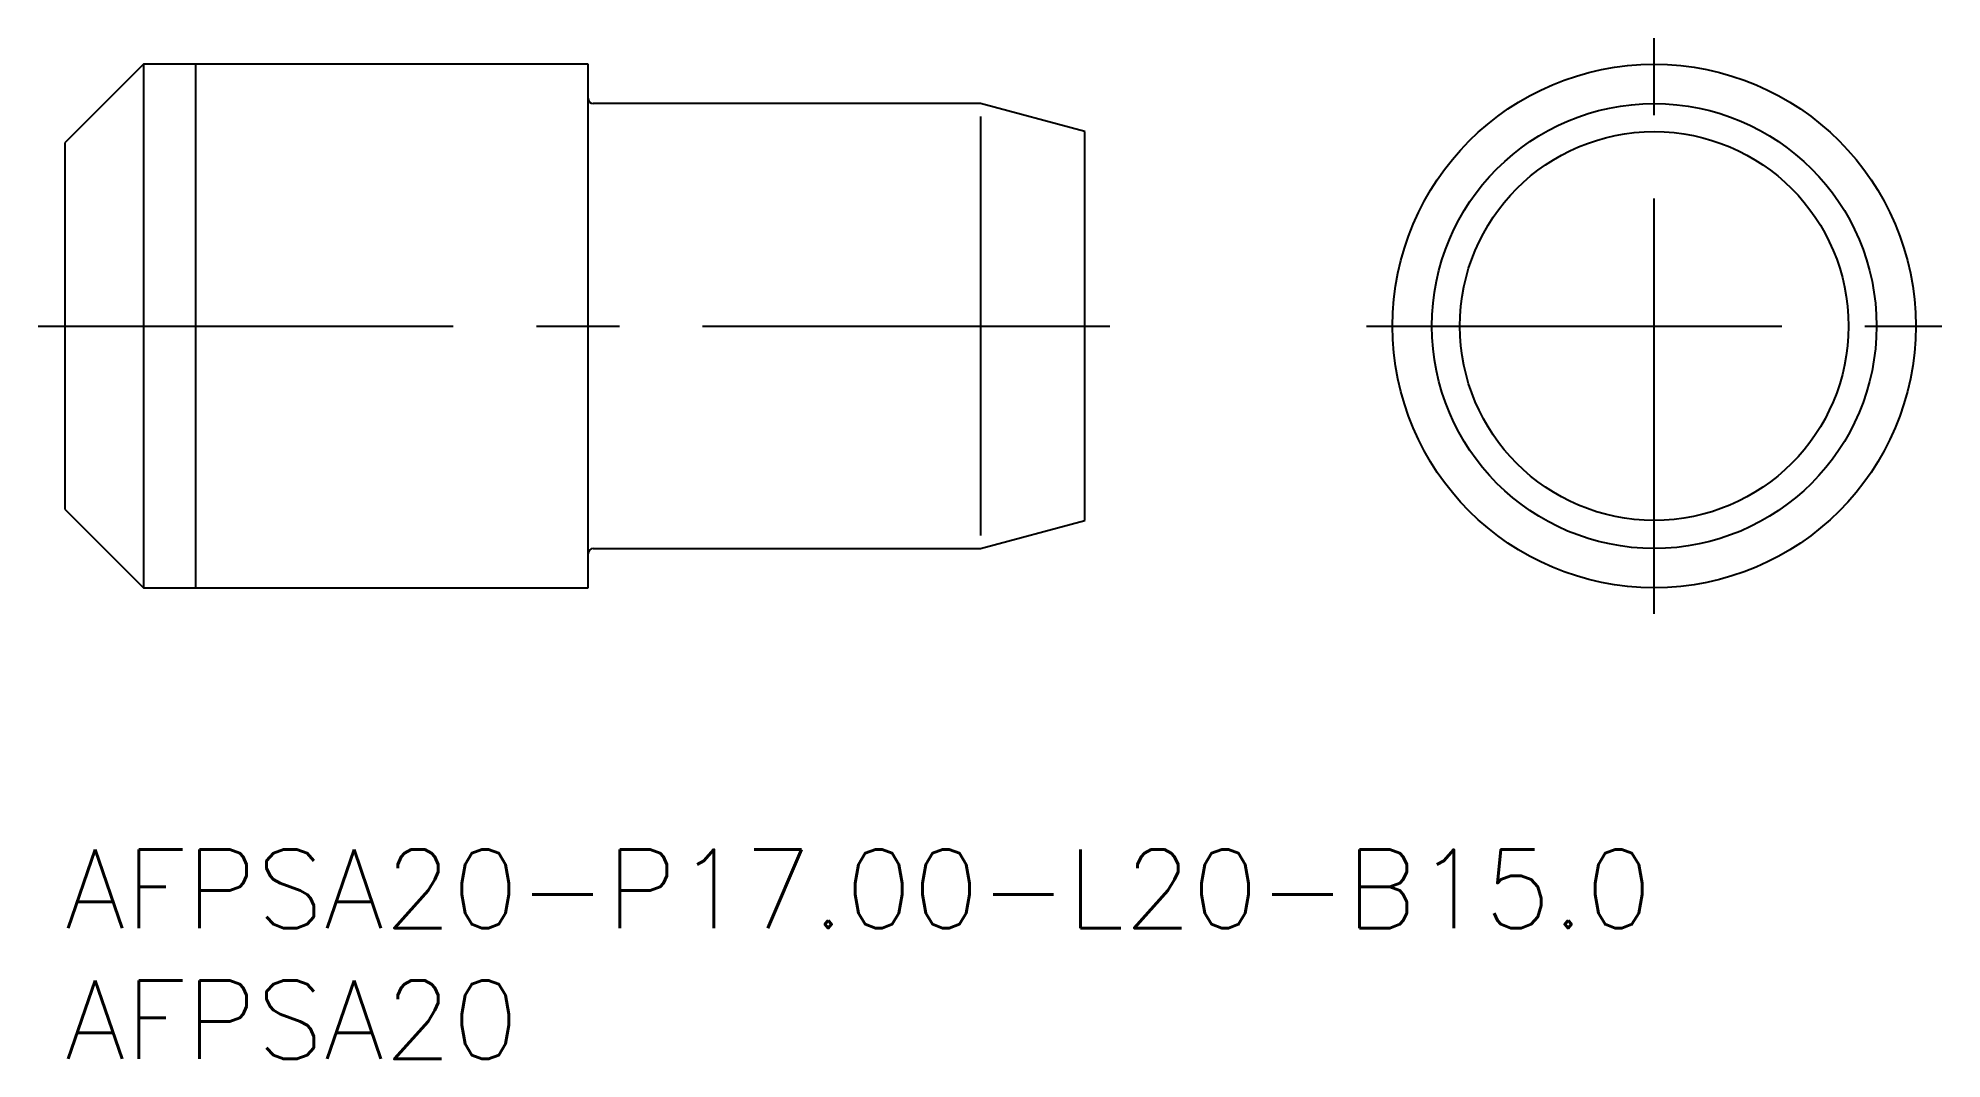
# Model space of a CAD drawing. Extents: x -1 to 71.8, y -8 to 31.
import ezdxf

# ---------------------------------------------------------------- set-up
doc = ezdxf.new("R2010")
doc.units = 0
doc.header["$LTSCALE"] = 0.5
doc.linetypes.add('CENTER', pattern=[50.8, 31.75, -6.35, 6.35, -6.35])
for name, color, linetype in [('MSM_CENTER', 1, 'CENTER'), ('MSM_CONTINUOUS', 7, 'CONTINUOUS'), ('MSM_NARROW', 5, 'CONTINUOUS'), ('MSM_PART_NUMBER', 7, 'CONTINUOUS')]:
    doc.layers.add(name, color=color, linetype=linetype)
doc.styles.get("Standard").update_dxf_attribs({"font": 'txt.shx', "height": 1.5, "bigfont": 'bigfont.shx'})

# ---------------------------------------------------------------- blocks, each defined once
blk = doc.blocks.new('*U14')
at = {"layer": 'MSM_PART_NUMBER'}
blk.add_text('AFPSA20-P17.00-L20-B15.0', height=3, dxfattribs=at).set_placement((0, -3))
blk = doc.blocks.new('*U15')
at = {"layer": 'MSM_PART_NUMBER'}
blk.add_text('AFPSA20', height=3, dxfattribs=at).set_placement((0, -8))

msp = doc.modelspace()

# ---------------------------------------------------------------- linework, layer by layer
at = {"layer": 'MSM_CENTER'}
for p, q in [((60.763, 9), (60.763, 31)), ((-1.025, 20), (39.95, 20)), ((49.763, 20), (71.763, 20))]:
    msp.add_line(p, q, dxfattribs=at)
at = {"layer": 'MSM_CONTINUOUS'}
for p, q in [((3, 30), (0, 27)), ((20, 30), (3, 30)), ((3, 30), (3, 10)), ((20, 10), (20, 30)), ((35, 28.5), (20.2, 28.5)), ((39, 27.428), (35, 28.5)), ((0, 27), (0, 13)), ((39, 12.572), (39, 27.428)), ((0, 13), (3, 10)), ((35, 11.5), (39, 12.572)), ((20.2, 11.5), (35, 11.5)), ((3, 10), (20, 10))]:
    msp.add_line(p, q, dxfattribs=at)
for radius in [10, 8.5, 7.428]:
    msp.add_circle((60.763, 20), radius, dxfattribs=at)
for centre, start, end in [((20.2, 28.7), 180, 270), ((20.2, 11.3), 90, 180)]:
    msp.add_arc(centre, 0.2, start, end, dxfattribs=at)
at = {"layer": 'MSM_NARROW'}
for p, q in [((5, 30), (5, 10)), ((35, 28), (35, 12))]:
    msp.add_line(p, q, dxfattribs=at)

# ---------------------------------------------------------------- block references
at = {"layer": 'MSM_CONTINUOUS'}
for name in ['*U14', '*U15']:
    msp.add_blockref(name, (0, 0), dxfattribs=at)

doc.saveas('drawing.dxf')
